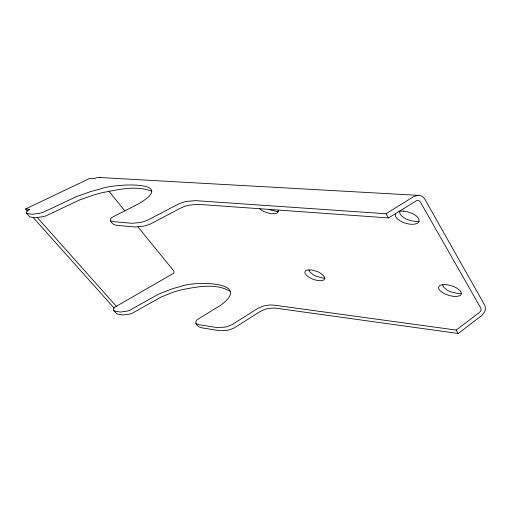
<?xml version="1.0" encoding="UTF-8"?>
<svg xmlns="http://www.w3.org/2000/svg" width="511" height="511" viewBox="0 0 511 511"><rect width="100%" height="100%" fill="white"/><g stroke="black" fill="none" stroke-linecap="round" stroke-linejoin="round"><path stroke-width="0.77" d="M461.49 293.435L460.75 295.064A4.484 2.587 0 0 1 459.894 295.652C455.671 297.351 450.9 296.099 446.78 294.681A23.046 13.305 0 0 1 443.714 293.282C441.357 291.998 436.796 288.983 439.23 285.949A4.484 2.593 0 0 1 440.086 285.374C444.257 283.714 448.965 284.927 453.04 286.307A22.957 13.254 0 0 1 456.821 288.089L460.385 290.938L461.49 293.435A10.073 5.813 0 0 1 457.294 293.397L450.759 291.807A22.81 13.171 0 0 1 447.706 290.414L443.855 287.565L442.481 284.697M399.711 211.247C399.091 214.198 401.997 216.396 404.144 217.827A22.114 12.769 0 0 0 407.324 219.468L410.94 220.701L415.328 221.448A9.639 5.564 0 0 0 419.109 221.333M395.437 213.611C394.288 216.658 397.52 219.155 399.743 220.611A22.337 12.896 0 0 0 402.93 222.266C407.235 223.959 412.236 225.166 416.759 223.582A5.583 3.226 0 0 0 418.055 222.828C421.115 219.998 417.097 216.14 414.51 214.722A22.337 12.896 0 0 0 411.285 213.081L407.631 211.854L403.236 211.132M137.983 226.967L173.651 270.753L174.066 272.056A6.043 3.488 0 0 1 173.58 273.296L116.342 306.287C115.001 307.073 112.471 308.695 113.723 310.496A3.443 1.987 0 0 0 114.617 311.122L120.328 312.055L126.556 311.244A21.187 12.232 0 0 0 129.641 310.311L158.589 294.144L171.313 289.111A85.561 49.395 0 0 1 179.993 286.69C192.756 280.795 254.983 280.782 220.017 305.674L198.357 318.947C194.755 320.582 194.844 324.306 198.549 326.382A4.133 2.389 0 0 0 199.264 326.976L201.673 327.813L219.947 330.726L227.465 330.24A20.517 11.849 0 0 0 230.876 329.34L234.53 327.775L260.303 311.429L264.506 309.525A20.376 11.766 0 0 1 267.834 308.644L272.389 308.069L276.144 308.216L458.22 333.485L481.439 315.785L484.46 312.164A25.007 14.442 0 0 0 485.278 309.864L485.424 307.622L484.696 305.176L424.73 199.003L422.999 196.978L420.987 195.854L418.707 195.387L99.932 177.534M196 323.316A4.094 2.363 0 0 0 196.716 323.917L199.124 324.747L217.418 327.621L224.949 327.129A20.715 11.957 0 0 0 228.366 326.229L232.032 324.664L257.921 308.331L262.143 306.421A20.568 11.874 0 0 1 265.484 305.546L270.044 304.965L273.807 305.105L456.157 330.061L479.484 312.381L480.704 310.924A9.952 5.742 0 0 0 481.081 309.692L480.794 308.12L420.24 201.826L418.394 200.465A2.07 1.194 0 0 0 416.861 200.472L388.526 217.935L198.147 204.336L189.313 205.122A28.642 16.537 0 0 0 185.665 206.061L180.926 207.951L151.096 223.684L146.983 225.255A28.859 16.665 0 0 1 143.24 226.22L135.23 227.012L116.47 225.3L113.768 224.489A2.708 1.565 0 0 1 113.423 224.182C108.817 220.848 109.386 218.529 113.621 216.549L138.634 203.78C179.961 179.674 111.583 183.692 99.952 189.115A120.858 69.777 0 0 0 90.466 191.657L76.305 196.69L43.173 212.289A29.913 17.272 0 0 1 39.775 213.259L32.231 214.301L26.808 213.47A2.14 1.239 0 0 1 26.527 213.228C25.691 211.267 28.744 210.2 30.047 209.401L25.55 209.018L27.351 211.03M110.382 220.528A2.664 1.539 0 0 0 110.727 220.841L113.423 221.64L132.196 223.301L140.225 222.502A29.248 16.889 0 0 0 143.981 221.531L148.113 219.96L178.09 204.259L182.849 202.369A29.025 16.761 0 0 1 186.509 201.423L195.362 200.625L386.003 213.758L413.591 196.646L417.679 195.394A4.957 2.862 0 0 1 418.707 195.387M25.55 209.018L89.776 178.358L94.318 178.614L96.317 177.892A7.16 4.133 0 0 1 99.939 177.528M151.754 191.191C136.13 185.142 118.622 189.575 102.775 192.558A119.248 68.851 0 0 0 93.315 195.093L79.205 200.127L46.226 215.757A29.517 17.042 0 0 1 42.841 216.721L35.316 217.756L29.893 216.907A2.178 1.258 0 0 1 29.612 216.664L26.527 213.228M230.11 291.232C215.744 282.973 197.802 286.703 182.395 289.616A84.749 48.928 0 0 0 173.734 292.03L161.061 297.063L132.228 313.243A20.989 12.117 0 0 1 129.149 314.176L122.934 314.98L117.23 314.041A3.475 2.006 0 0 1 116.329 313.409L113.723 310.496M259.741 208.737L261.236 209.951A22.171 12.801 0 0 0 264.04 211.624L270.562 213.745L275.914 213.579A4.299 2.478 0 0 0 277.422 212.774L278.208 211.471L278.125 210.047M33.266 217.648L114.068 308.018M37.392 217.648L116.342 306.287M108.862 191.216L124.831 210.826M386.003 213.758L388.526 217.935M456.157 330.061L458.22 333.485M308.9 269.731L310.024 272.12L313.166 274.707A22.088 12.756 0 0 0 315.887 276.138L322.537 278.003A8.483 4.899 0 0 0 324.76 278.105M398.989 211.356A9.121 5.263 0 0 1 403.23 211.158M278.227 211.413A7.959 4.593 0 0 1 276.489 211.388L270.53 209.995A20.306 11.727 0 0 1 269.125 209.408M324.76 278.252L324.031 279.721A3.596 2.076 0 0 1 323.061 280.277C319.318 281.408 315.3 280.143 311.812 278.725A22.318 12.884 0 0 1 309.078 277.294C307.092 276.055 303.285 273.219 305.533 270.696A3.603 2.076 0 0 1 306.498 270.159L311.633 269.904L317.638 271.667A22.312 12.884 0 0 1 320.397 273.104L323.738 275.883L324.76 278.252"/></g></svg>
